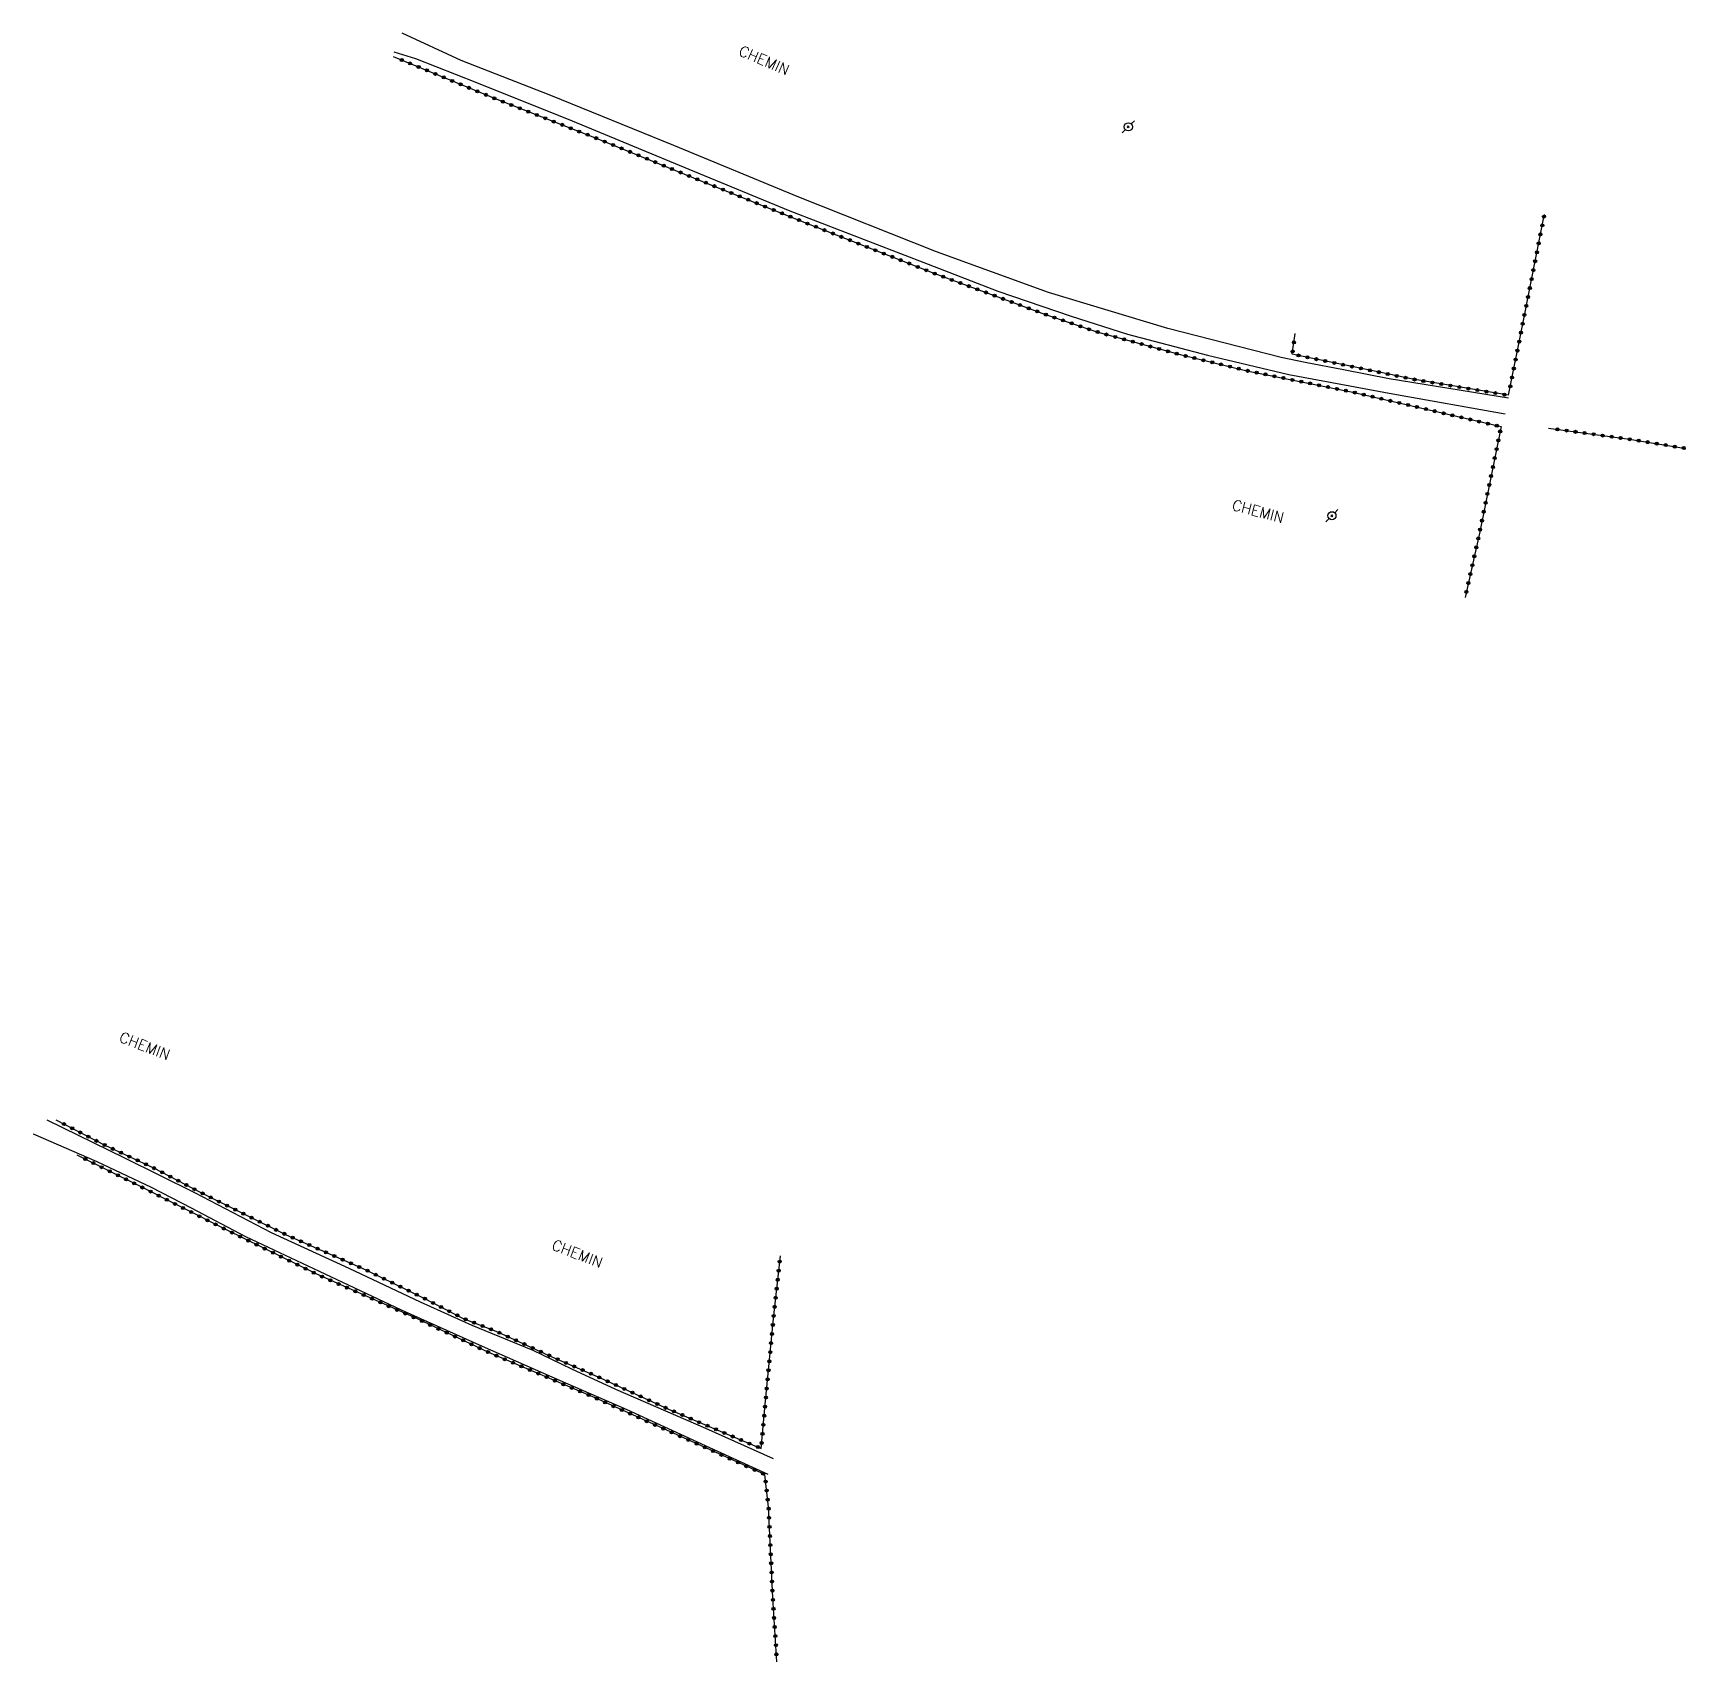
# Model space of a CAD drawing. Header units: millimetres. Extents: x 268000 to 269001, y 118998 to 120000.
# Drawn here: x 268468.7 to 268740.8, y 119289 to 119557 of the extents above; entities that cross this region are included whole.
import ezdxf
from ezdxf.enums import TextEntityAlignment as Align

# ---------------------------------------------------------------- set-up
doc = ezdxf.new("R2010")
doc.units = ezdxf.units.MM
doc.layers.get('0').update_dxf_attribs({"linetype": 'CONTINUOUS'})
for name, color, linetype in [('W0071', 7, 'CONTINUOUS'), ('W0323', 7, 'CONTINUOUS'), ('W0473', 7, 'CONTINUOUS'), ('W0989', 7, 'CONTINUOUS')]:
    doc.layers.add(name, color=color, linetype=linetype)
doc.styles.get("Standard").update_dxf_attribs({"font": 'romans.shx', "width": 0.85})

# ---------------------------------------------------------------- blocks, each defined once
blk = doc.blocks.new('T473')
for p, q in [((-0.166667, 0.166667), (0.166667, -0.166667)), ((-0.166667, -0.166667), (0.166667, 0.166667)), ((0.500001, 0.500001), (1.000002, 1.000002)), ((-1.000002, -1.000002), (-0.500001, -0.500001))]:
    blk.add_line(p, q)
blk.add_ellipse((0, 0), major_axis=(0.471405, 0.471405), ratio=1, start_param=5.4977871438, end_param=11.780972451)
blk = doc.blocks.new('t323o')
at = {"color": 0, "linetype": 'Continuous'}
for radius in [0.25, 0.15]:
    blk.add_circle((0, 0), radius, dxfattribs=at)

msp = doc.modelspace()

# ---------------------------------------------------------------- linework, layer by layer
at = {"layer": 'W0071'}
for points in [[(268711.53, 119496.92), (268691.93, 119500.1), (268684.37, 119501.59), (268678.1, 119502.83), (268674.13, 119503.62), (268655.48, 119508.41), (268635.85, 119514.35), (268617.43, 119521.01), (268594.74, 119530.01), (268574.18, 119538.51), (268553.94, 119546.76), (268539.2, 119552.5), (268529.5, 119557.03)], [(268528.1, 119553.95), (268531.65, 119552.83), (268541.73, 119548.9), (268557.44, 119542.59), (268576.64, 119534.65), (268593.26, 119527.77), (268616.02, 119518.97), (268627.52, 119514.54), (268639.6, 119510.44), (268648.84, 119507.46), (268662, 119504.02), (268675.42, 119500.83), (268692.51, 119497.63), (268711.02, 119494.38)], [(268590.61, 119322.39), (268579.45, 119327.37), (268564.66, 119333.77), (268557.4, 119337.13), (268551.03, 119340.19), (268540.98, 119344.33), (268532.48, 119348.15), (268520.75, 119353.7), (268508, 119359.58), (268495.36, 119366.16), (268483.82, 119371.84), (268471.04, 119378.12), (268471.04, 119378.12)], [(268468.74, 119375.88), (268468.74, 119375.88), (268479.25, 119371.29), (268488.15, 119367.1), (268494.77, 119363.71), (268503.69, 119359), (268515.8, 119353.25), (268529.34, 119346.92), (268542.63, 119340.91), (268555.51, 119335.29), (268566.47, 119330.51), (268580.08, 119324.24), (268589.67, 119319.88)]]:
    msp.add_lwpolyline(points, dxfattribs=at)
at = {"layer": 'W0323'}
for points in [[(268528.01, 119553.18), (268544.76, 119546.24), (268561.7, 119539.62), (268578.9, 119532.62), (268595.06, 119526.12), (268616.97, 119517.51), (268635.33, 119510.72), (268643.79, 119507.86), (268657.54, 119504.1), (268668.51, 119501.46), (268685.92, 119497.94), (268710.34, 119492.25), (268706.81, 119474.96), (268704.43, 119464.15)], [(268711.56, 119497.41), (268714.05, 119509.98), (268717.38, 119526.75), (268717.46, 119527.14)], [(268711.56, 119497.41), (268695.83, 119500.05), (268686.84, 119501.92), (268677.48, 119503.87), (268675.96, 119504.18), (268676.38, 119507.18), (268676.44, 119507.6)], [(268718.12, 119492.02), (268731.46, 119490.18), (268740.75, 119488.67)], [(268472.5, 119378.15), (268480.53, 119374.02), (268488.56, 119370.28), (268496.33, 119366.21), (268510.41, 119359.24), (268523.48, 119353.49), (268533.04, 119348.84), (268539.54, 119345.49), (268545.15, 119343.29), (268553.62, 119339.41), (268562.04, 119335.73), (268573.32, 119330.56), (268582.56, 119326.61), (268588.55, 119324.09), (268589.23, 119331.31), (268590.58, 119345.48), (268591.72, 119355.8)], [(268591.16, 119288.96), (268590.47, 119299.49), (268589.78, 119314.44), (268589.17, 119319.81), (268576.42, 119325.56), (268561.26, 119332.41), (268543.73, 119339.91), (268531.87, 119345.46), (268515.43, 119352.76), (268500.58, 119360.06), (268486.11, 119367.35), (268475.98, 119372.38), (268475.98, 119372.38)]]:
    msp.add_lwpolyline(points, dxfattribs=at)

# ---------------------------------------------------------------- block references
for p, rotation in [((268529.4, 119552.6), 337.4878369577133), ((268530.79, 119552.03), 337.4878369577133), ((268532.17, 119551.45), 337.4878369577133), ((268533.56, 119550.88), 337.4878369577133), ((268534.94, 119550.31), 337.4878369577133), ((268536.33, 119549.73), 337.4878369577133), ((268537.71, 119549.16), 337.4878369577133), ((268539.1, 119548.58), 337.4878369577133), ((268540.49, 119548.01), 337.4878369577133), ((268541.87, 119547.43), 337.4878369577133), ((268543.26, 119546.86), 337.4878369577133), ((268544.64, 119546.29), 337.4878369577133), ((268546.04, 119545.74), 338.662040016321), ((268547.44, 119545.19), 338.662040016321), ((268548.83, 119544.65), 338.662040016321), ((268550.23, 119544.1), 338.662040016321), ((268551.63, 119543.55), 338.662040016321), ((268553.02, 119543.01), 338.662040016321), ((268554.42, 119542.46), 338.662040016321), ((268555.82, 119541.92), 338.662040016321), ((268557.22, 119541.37), 338.662040016321), ((268558.61, 119540.82), 338.662040016321), ((268560.01, 119540.28), 338.662040016321), ((268561.41, 119539.73), 338.662040016321), ((268562.8, 119539.17), 337.8565148289018), ((268564.19, 119538.61), 337.8565148289018), ((268565.58, 119538.04), 337.8565148289018), ((268566.97, 119537.48), 337.8565148289018), ((268568.36, 119536.91), 337.8565148289018), ((268569.75, 119536.34), 337.8565148289018), ((268571.13, 119535.78), 337.8565148289018), ((268572.52, 119535.21), 337.8565148289018), ((268573.91, 119534.65), 337.8565148289018), ((268575.3, 119534.08), 337.8565148289018), ((268576.69, 119533.52), 337.8565148289018), ((268578.08, 119532.95), 337.8565148289018), ((268579.47, 119532.39), 338.1014780807297), ((268580.86, 119531.83), 338.1014780807297), ((268582.26, 119531.27), 338.1014780807297), ((268583.65, 119530.71), 338.1014780807297), ((268585.04, 119530.15), 338.1014780807297), ((268586.43, 119529.59), 338.1014780807297), ((268587.82, 119529.03), 338.1014780807297), ((268589.21, 119528.47), 338.1014780807297), ((268590.61, 119527.91), 338.1014780807297), ((268592, 119527.35), 338.1014780807297), ((268593.39, 119526.8), 338.1014780807297), ((268717.4, 119526.83), 78.36156312905244), ((268594.78, 119526.24), 338.1014780807297), ((268596.18, 119525.68), 338.5365721383458), ((268597.57, 119525.14), 338.5365721383458), ((268598.97, 119524.59), 338.5365721383458), ((268600.36, 119524.04), 338.5365721383458), ((268717.11, 119525.36), 78.74396387497774), ((268601.76, 119523.49), 338.5365721383458), ((268603.16, 119522.94), 338.5365721383458), ((268604.55, 119522.39), 338.5365721383458), ((268605.95, 119521.84), 338.5365721383458), ((268607.34, 119521.29), 338.5365721383458), ((268716.52, 119522.42), 78.74396387497774), ((268716.81, 119523.89), 78.74396387497774), ((268608.74, 119520.74), 338.5365721383458), ((268610.14, 119520.2), 338.5365721383458), ((268611.53, 119519.65), 338.5365721383458), ((268612.93, 119519.1), 338.5365721383458), ((268614.32, 119518.55), 338.5365721383458), ((268715.94, 119519.48), 78.74396387497774), ((268716.23, 119520.95), 78.74396387497774), ((268615.72, 119518), 338.5365721383458), ((268617.12, 119517.45), 339.6927256199255), ((268618.52, 119516.93), 339.6927256199255), ((268619.93, 119516.41), 339.6927256199255), ((268621.34, 119515.89), 339.6927256199255), ((268715.35, 119516.53), 78.74396387497774), ((268715.64, 119518.01), 78.74396387497774), ((268622.74, 119515.37), 339.6927256199255), ((268624.15, 119514.85), 339.6927256199255), ((268625.56, 119514.33), 339.6927256199255), ((268626.96, 119513.81), 339.6927256199255), ((268628.37, 119513.29), 339.6927256199255), ((268714.77, 119513.59), 78.74396387497774), ((268715.06, 119515.06), 78.74396387497774), ((268629.78, 119512.77), 339.6927256199255), ((268631.18, 119512.25), 339.6927256199255), ((268632.59, 119511.73), 339.6927256199255), ((268634, 119511.21), 339.6927256199255), ((268635.41, 119510.69), 341.3399016464312), ((268714.18, 119510.65), 78.74396387497774), ((268714.47, 119512.12), 78.74396387497774), ((268636.83, 119510.21), 341.3399016464312), ((268638.25, 119509.73), 341.3399016464312), ((268639.67, 119509.25), 341.3399016464312), ((268641.09, 119508.77), 341.3399016464312), ((268642.51, 119508.29), 341.3399016464312), ((268643.94, 119507.82), 344.708920722381), ((268713.6, 119507.71), 78.8136572941249), ((268713.89, 119509.18), 78.8136572941249), ((268645.38, 119507.42), 344.708920722381), ((268646.83, 119507.03), 344.708920722381), ((268648.28, 119506.63), 344.708920722381), ((268649.72, 119506.24), 344.708920722381), ((268651.17, 119505.84), 344.708920722381), ((268652.62, 119505.44), 344.708920722381), ((268654.06, 119505.05), 344.708920722381), ((268676.23, 119506.12), 82.09231595185871), ((268713.31, 119506.24), 78.8136572941249), ((268655.51, 119504.65), 344.708920722381), ((268656.96, 119504.26), 344.708920722381), ((268658.41, 119503.89), 346.4922163028848), ((268659.87, 119503.54), 346.4922163028848), ((268661.33, 119503.19), 346.4922163028848), ((268662.79, 119502.84), 346.4922163028848), ((268664.25, 119502.49), 346.4922163028848), ((268676.02, 119504.63), 82.09231595185871), ((268676.99, 119503.97), 168.254366574733), ((268678.46, 119503.67), 168.2363561233286), ((268679.93, 119503.36), 168.2363561233286), ((268681.4, 119503.05), 168.2363561233286), ((268682.87, 119502.75), 168.2363561233286), ((268684.33, 119502.44), 168.2363561233286), ((268712.72, 119503.29), 78.8136572941249), ((268713.02, 119504.76), 78.8136572941249), ((268665.7, 119502.14), 346.4922163028848), ((268667.16, 119501.79), 346.4922163028848), ((268668.62, 119501.44), 348.5661056390257), ((268670.09, 119501.14), 348.5661056390257), ((268671.56, 119500.85), 348.5661056390257), ((268673.03, 119500.55), 348.5661056390257), ((268674.5, 119500.25), 348.5661056390257), ((268675.97, 119499.95), 348.5661056390257), ((268677.44, 119499.66), 348.5661056390257), ((268685.8, 119502.14), 168.2363561233286), ((268687.27, 119501.83), 168.2411250073002), ((268688.74, 119501.52), 168.2411250073002), ((268690.21, 119501.22), 168.2411250073002), ((268691.68, 119500.91), 168.2411250073002), ((268693.15, 119500.61), 168.2411250073002), ((268694.61, 119500.3), 168.2411250073002), ((268696.08, 119500.01), 170.4656314373854), ((268697.56, 119499.76), 170.4656314373854), ((268699.04, 119499.51), 170.4656314373854), ((268712.14, 119500.35), 78.8136572941249), ((268712.43, 119501.82), 78.8136572941249), ((268678.91, 119499.36), 348.5661056390257), ((268680.38, 119499.06), 348.5661056390257), ((268681.85, 119498.76), 348.5661056390257), ((268683.32, 119498.47), 348.5661056390257), ((268684.79, 119498.17), 348.5661056390257), ((268686.26, 119497.86), 346.8667938072817), ((268687.72, 119497.52), 346.8667938072817), ((268689.18, 119497.18), 346.8667938072817), ((268690.64, 119496.84), 346.8667938072817), ((268700.52, 119499.26), 170.4656314373854), ((268702, 119499.01), 170.4656314373854), ((268703.48, 119498.76), 170.4656314373854), ((268704.96, 119498.52), 170.4656314373854), ((268706.44, 119498.27), 170.4656314373854), ((268707.92, 119498.02), 170.4656314373854), ((268709.4, 119497.77), 170.4656314373854), ((268710.88, 119497.52), 170.4656314373854), ((268711.85, 119498.88), 78.8136572941249), ((268692.11, 119496.5), 346.8667938072817), ((268693.57, 119496.16), 346.8667938072817), ((268695.03, 119495.82), 346.8667938072817), ((268696.49, 119495.48), 346.8667938072817), ((268697.95, 119495.14), 346.8667938072817), ((268699.41, 119494.8), 346.8667938072817), ((268700.87, 119494.45), 346.8667938072817), ((268702.33, 119494.11), 346.8667938072817), ((268703.79, 119493.77), 346.8667938072817), ((268705.25, 119493.43), 346.8667938072817), ((268706.71, 119493.09), 346.8667938072817), ((268708.17, 119492.75), 346.8667938072817), ((268709.63, 119492.41), 346.8667938072817), ((268710.18, 119491.48), 258.4773287658852), ((268719.61, 119491.81), 352.1677620091856), ((268721.1, 119491.61), 352.1677620091856), ((268722.58, 119491.4), 352.1677620091856), ((268709.88, 119490.01), 258.4773287658852), ((268724.07, 119491.2), 352.1677620091856), ((268725.55, 119491), 352.1677620091856), ((268727.04, 119490.79), 352.1677620091856), ((268728.53, 119490.59), 352.1677620091856), ((268730.01, 119490.38), 352.1677620091856), ((268731.5, 119490.18), 350.7540010146284), ((268732.98, 119489.94), 350.7540010146284), ((268734.46, 119489.7), 350.7540010146284), ((268735.94, 119489.45), 350.7540010146284), ((268737.42, 119489.21), 350.7540010146284), ((268738.9, 119488.97), 350.7540010146284), ((268740.38, 119488.73), 350.7540010146284), ((268709.28, 119487.07), 258.4773287658852), ((268709.58, 119488.54), 258.4773287658852), ((268708.68, 119484.13), 258.4773287658852), ((268708.98, 119485.6), 258.4773287658852), ((268708.08, 119481.19), 258.4773287658852), ((268708.38, 119482.66), 258.4773287658852), ((268707.48, 119478.25), 258.4773287658852), ((268707.78, 119479.72), 258.4773287658852), ((268706.88, 119475.31), 258.4773287658852), ((268707.18, 119476.78), 258.4773287658852), ((268706.24, 119472.38), 257.5602145420772), ((268706.57, 119473.85), 257.5602145420772), ((268705.92, 119470.92), 257.5602145420772), ((268705.27, 119467.99), 257.5602145420772), ((268705.6, 119469.45), 257.5602145420772), ((268704.63, 119465.06), 257.5602145420772), ((268704.95, 119466.52), 257.5602145420772), ((268473.83, 119377.47), 332.7850171470907), ((268475.17, 119376.78), 332.7850171470907), ((268476.5, 119376.09), 332.7850171470907), ((268477.83, 119375.41), 332.7850171470907), ((268479.17, 119374.72), 332.7850171470907), ((268477.33, 119371.72), 153.573108912147), ((268480.5, 119374.04), 332.7850171470907), ((268481.86, 119373.4), 334.9909192986744), ((268483.22, 119372.77), 334.9909192986744), ((268484.58, 119372.13), 334.9909192986744), ((268478.67, 119371.05), 153.573108912147), ((268480.01, 119370.38), 153.573108912147), ((268481.36, 119369.71), 153.573108912147), ((268482.7, 119369.05), 153.573108912147), ((268485.94, 119371.5), 334.9909192986744), ((268487.3, 119370.86), 334.9909192986744), ((268488.66, 119370.22), 332.3978361135856), ((268489.99, 119369.53), 332.3978361135856), ((268484.04, 119368.38), 153.573108912147), ((268485.39, 119367.71), 153.573108912147), ((268486.73, 119367.04), 153.2467158918058), ((268488.07, 119366.37), 153.2467158918058), ((268491.31, 119368.83), 332.3978361135856), ((268492.64, 119368.14), 332.3978361135856), ((268493.97, 119367.44), 332.3978361135856), ((268495.3, 119366.75), 332.3978361135856), ((268489.41, 119365.69), 153.2467158918058), ((268490.75, 119365.02), 153.2467158918058), ((268492.09, 119364.34), 153.2467158918058), ((268493.43, 119363.66), 153.2467158918058), ((268496.64, 119366.06), 333.6632501372424), ((268497.98, 119365.4), 333.6632501372424), ((268499.32, 119364.73), 333.6632501372424), ((268500.67, 119364.06), 333.6632501372424), ((268494.76, 119362.99), 153.2467158918058), ((268496.1, 119362.31), 153.2467158918058), ((268497.44, 119361.64), 153.2467158918058), ((268498.78, 119360.96), 153.2467158918058), ((268502.01, 119363.4), 333.6632501372424), ((268503.36, 119362.73), 333.6632501372424), ((268504.7, 119362.07), 333.6632501372424), ((268506.05, 119361.4), 333.6632501372424), ((268507.39, 119360.74), 333.6632501372424), ((268500.12, 119360.29), 153.2467158918058), ((268501.47, 119359.62), 153.8361428416024), ((268502.81, 119358.96), 153.8361428416024), ((268504.16, 119358.3), 153.8361428416024), ((268508.73, 119360.07), 333.6632501372424), ((268510.08, 119359.41), 333.6632501372424), ((268511.44, 119358.79), 336.2449219251831), ((268512.82, 119358.18), 336.2449219251831), ((268505.51, 119357.64), 153.8361428416024), ((268506.85, 119356.98), 153.8361428416024), ((268508.2, 119356.32), 153.8361428416024), ((268509.54, 119355.65), 153.8361428416024), ((268514.19, 119357.58), 336.2449219251831), ((268515.56, 119356.97), 336.2449219251831), ((268516.94, 119356.37), 336.2449219251831), ((268518.31, 119355.77), 336.2449219251831), ((268510.89, 119354.99), 153.8361428416024), ((268512.24, 119354.33), 153.8361428416024), ((268513.58, 119353.67), 153.8361428416024), ((268514.93, 119353.01), 153.8361428416024), ((268519.68, 119355.16), 336.2449219251831), ((268521.05, 119354.56), 336.2449219251831), ((268522.43, 119353.95), 336.2449219251831), ((268523.79, 119353.34), 334.0641236181564), ((268525.14, 119352.68), 334.0641236181564), ((268591.45, 119353.36), 83.69987489663355), ((268591.61, 119354.85), 83.69987489663355), ((268516.29, 119352.38), 156.0575566099736), ((268517.66, 119351.77), 156.0575566099736), ((268519.03, 119351.16), 156.0575566099736), ((268520.4, 119350.55), 156.0575566099736), ((268521.78, 119349.95), 156.0575566099736), ((268526.49, 119352.02), 334.0641236181564), ((268527.84, 119351.37), 334.0641236181564), ((268529.19, 119350.71), 334.0641236181564), ((268530.54, 119350.06), 334.0641236181564), ((268591.12, 119350.38), 83.69987489663355), ((268591.29, 119351.87), 83.69987489663355), ((268523.15, 119349.34), 156.0575566099736), ((268524.52, 119348.73), 156.0575566099736), ((268525.89, 119348.12), 156.0575566099736), ((268527.26, 119347.51), 156.0575566099736), ((268531.89, 119349.4), 334.0641236181564), ((268533.23, 119348.74), 332.695712068245), ((268534.57, 119348.05), 332.695712068245), ((268535.9, 119347.36), 332.695712068245), ((268590.79, 119347.4), 83.69987489663355), ((268590.96, 119348.89), 83.69987489663355), ((268528.63, 119346.9), 156.0575566099736), ((268530, 119346.29), 156.0575566099736), ((268531.37, 119345.68), 156.0575566099736), ((268532.73, 119345.06), 154.8913572038679), ((268534.09, 119344.42), 154.8913572038679), ((268537.23, 119346.68), 332.695712068245), ((268538.57, 119345.99), 332.695712068245), ((268539.92, 119345.34), 338.5870305249767), ((268541.31, 119344.79), 338.5870305249767), ((268590.63, 119345.91), 83.69987489663355), ((268535.45, 119343.78), 154.8913572038679), ((268536.81, 119343.15), 154.8913572038679), ((268538.17, 119342.51), 154.8913572038679), ((268539.53, 119341.88), 154.8913572038679), ((268542.71, 119344.24), 338.5870305249767), ((268544.11, 119343.69), 338.5870305249767), ((268545.49, 119343.13), 335.4283563275911), ((268546.86, 119342.5), 335.4283563275911), ((268548.22, 119341.88), 335.4283563275911), ((268590.34, 119342.92), 84.5596679688557), ((268590.48, 119344.42), 84.5596679688557), ((268540.88, 119341.24), 154.8913572038679), ((268542.24, 119340.6), 154.8913572038679), ((268543.6, 119339.97), 154.8913572038679), ((268544.98, 119339.37), 156.8385017901684), ((268549.59, 119341.26), 335.4283563275911), ((268550.95, 119340.63), 335.4283563275911), ((268552.31, 119340.01), 335.4283563275911), ((268553.68, 119339.39), 336.354192040949), ((268590.05, 119339.94), 84.5596679688557), ((268590.19, 119341.43), 84.5596679688557), ((268546.36, 119338.78), 156.8385017901684), ((268547.74, 119338.19), 156.8385017901684), ((268549.12, 119337.6), 156.8385017901684), ((268550.49, 119337.01), 156.8385017901684), ((268551.87, 119336.42), 156.8385017901684), ((268555.05, 119338.78), 336.354192040949), ((268556.43, 119338.18), 336.354192040949), ((268557.8, 119337.58), 336.354192040949), ((268559.18, 119336.98), 336.354192040949), ((268560.55, 119336.38), 336.354192040949), ((268589.77, 119336.95), 84.5596679688557), ((268589.91, 119338.44), 84.5596679688557), ((268553.25, 119335.83), 156.8385017901684), ((268554.63, 119335.24), 156.8385017901684), ((268556.01, 119334.65), 156.8385017901684), ((268557.39, 119334.06), 156.8385017901684), ((268561.92, 119335.78), 336.354192040949), ((268563.29, 119335.15), 335.3867543027596), ((268564.65, 119334.53), 335.3867543027596), ((268566.02, 119333.9), 335.3867543027596), ((268589.48, 119333.96), 84.5596679688557), ((268589.63, 119335.46), 84.5596679688557), ((268558.77, 119333.47), 156.8385017901684), ((268560.15, 119332.88), 156.8385017901684), ((268561.52, 119332.29), 155.7016240193772), ((268562.89, 119331.67), 155.7016240193772), ((268564.26, 119331.05), 155.7016240193772), ((268567.38, 119333.28), 335.3867543027596), ((268568.74, 119332.65), 335.3867543027596), ((268570.11, 119332.03), 335.3867543027596), ((268571.47, 119331.41), 335.3867543027596), ((268589.2, 119330.98), 84.65524517919565), ((268589.34, 119332.47), 84.5596679688557), ((268565.63, 119330.43), 155.7016240193772), ((268566.99, 119329.82), 155.7016240193772), ((268568.36, 119329.2), 155.7016240193772), ((268569.73, 119328.58), 155.7016240193772), ((268572.83, 119330.78), 335.3867543027596), ((268574.21, 119330.18), 336.8919950317539), ((268575.59, 119329.59), 336.8919950317539), ((268576.97, 119329), 336.8919950317539), ((268578.35, 119328.41), 336.8919950317539), ((268589.06, 119329.48), 84.65524517919565), ((268571.09, 119327.97), 155.7016240193772), ((268572.46, 119327.35), 155.7016240193772), ((268573.83, 119326.73), 155.7016240193772), ((268575.2, 119326.11), 155.7016240193772), ((268576.56, 119325.5), 155.7205055979775), ((268579.73, 119327.82), 336.8919950317539), ((268581.11, 119327.24), 336.8919950317539), ((268582.49, 119326.65), 336.8919950317539), ((268583.87, 119326.06), 337.1740408917266), ((268585.25, 119325.48), 337.1740408917266), ((268588.78, 119326.5), 84.65524517919565), ((268588.92, 119327.99), 84.65524517919565), ((268577.93, 119324.88), 155.7205055979775), ((268579.3, 119324.26), 155.7205055979775), ((268580.66, 119323.65), 155.7205055979775), ((268582.03, 119323.03), 155.7205055979775), ((268586.63, 119324.9), 337.1740408917266), ((268588.02, 119324.32), 337.1740408917266), ((268588.64, 119325), 84.65524517919565), ((268583.4, 119322.41), 155.7205055979775), ((268584.77, 119321.8), 155.7205055979775), ((268586.13, 119321.18), 155.7205055979775), ((268587.5, 119320.56), 155.7205055979775), ((268588.87, 119319.95), 155.7205055979775), ((268589.3, 119318.65), 96.49241184318892), ((268589.47, 119317.16), 96.49241184318892), ((268589.64, 119315.67), 96.49241184318892), ((268589.8, 119314.18), 92.64619287807196), ((268589.86, 119312.68), 92.64619287807196), ((268589.93, 119311.18), 92.64619287807196), ((268590, 119309.68), 92.64619287807196), ((268590.07, 119308.18), 92.64619287807196), ((268590.14, 119306.68), 92.64619287807196), ((268590.21, 119305.19), 92.64619287807196), ((268590.28, 119303.69), 92.64619287807196), ((268590.35, 119302.19), 92.64619287807196), ((268590.42, 119300.69), 92.64619287807196), ((268590.49, 119299.19), 93.75164952866257), ((268590.59, 119297.7), 93.75164952866257), ((268590.69, 119296.2), 93.75164952866257), ((268590.79, 119294.7), 93.75164952866257), ((268590.89, 119293.21), 93.75164952866257), ((268590.98, 119291.71), 93.75164952866257), ((268591.08, 119290.21), 93.75164952866257)]:
    msp.add_blockref('t323o', p, dxfattribs=dict(at, rotation=rotation))
at = {"layer": 'W0473', "rotation": 359.9999899820874}
for p in [(268648.98, 119541.59), (268682.49, 119477.59)]:
    msp.add_blockref('T473', p, dxfattribs=at)

# ---------------------------------------------------------------- texts
at = {"layer": 'W0989'}
for rotation, p in [(336.932, (268589.06, 119552.54)), (345.2118, (268670.35, 119478.32)), (338.7004, (268487.12, 119390.33)), (338.7004, (268558.31, 119356.14))]:
    msp.add_text('CHEMIN', height=1.75, rotation=rotation, dxfattribs=at).set_placement(p, align=Align.MIDDLE_CENTER)

doc.saveas('drawing.dxf')
